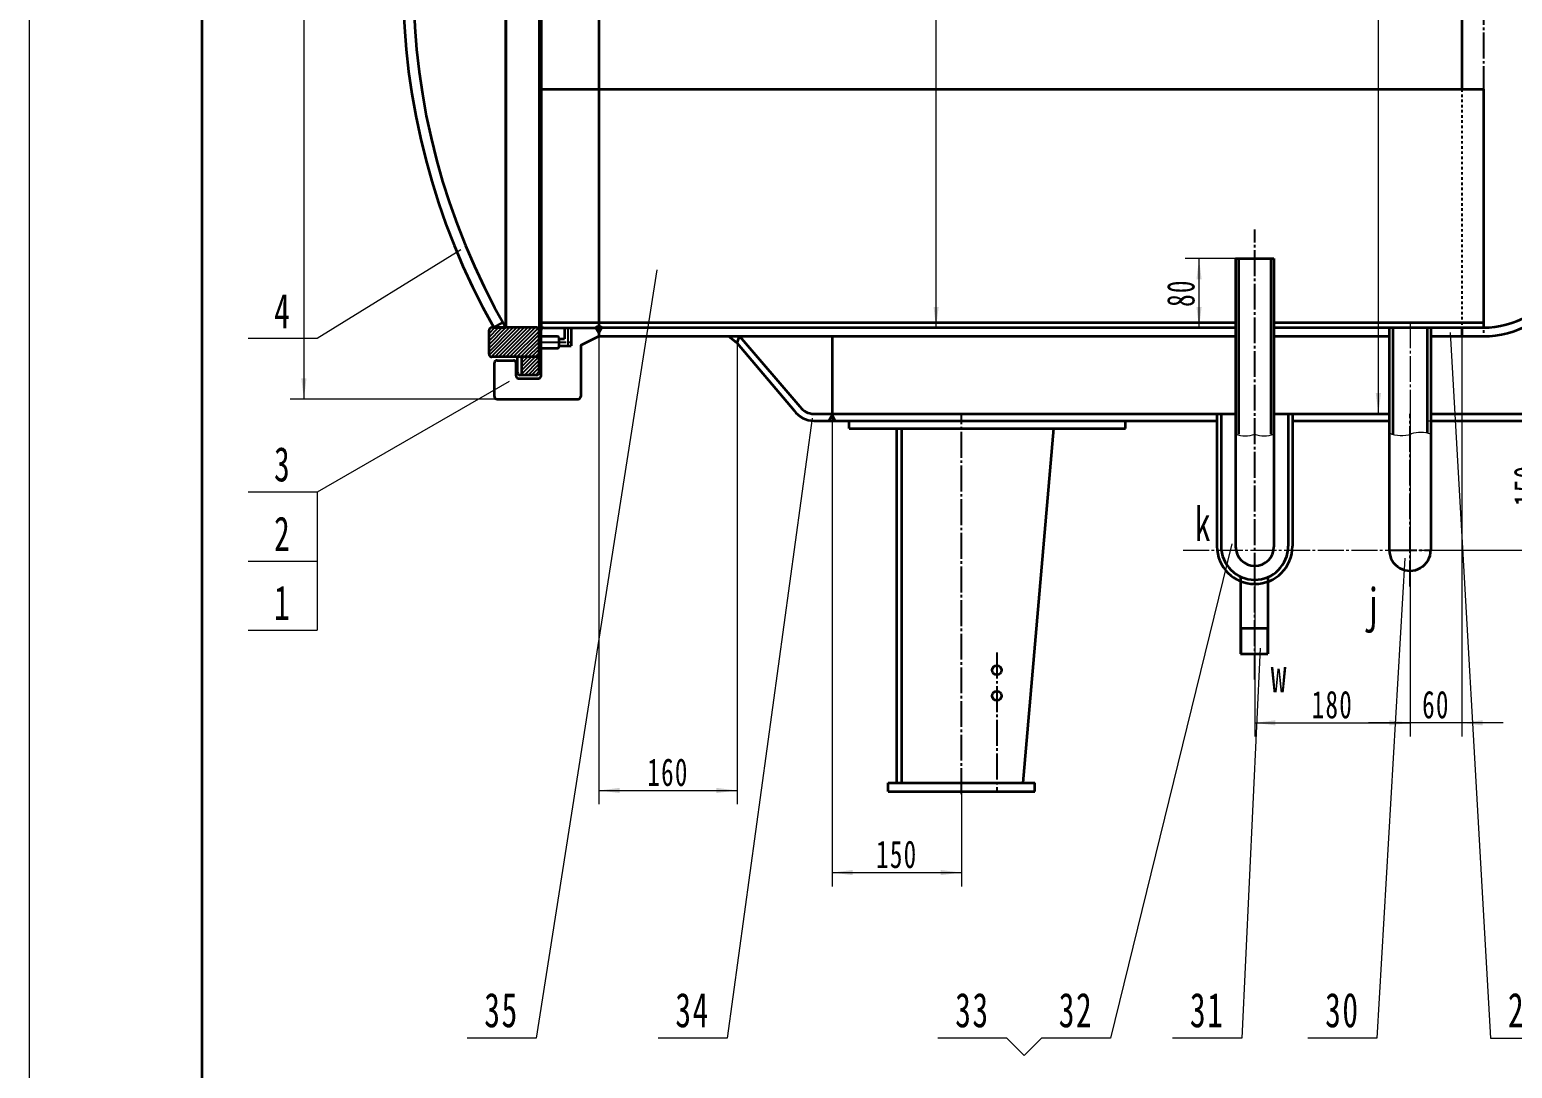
# Model space of a CAD drawing. Header units: millimetres. Extents: x -3364 to 3364, y -2376 to 2376.
# Drawn here: x -3364 to -1646, y -33 to 1172 of the extents above; entities that cross this region are included whole.
import ezdxf

# ---------------------------------------------------------------- set-up
doc = ezdxf.new("R2010")
doc.units = ezdxf.units.MM
doc.linetypes.add('EB_DASH', pattern=[6, 3, -3])
doc.linetypes.add('EB_DASHDOT', pattern=[39, 30, -3, 3, -3])
doc.layers.get('0').update_dxf_attribs({"lineweight": 35})
for name, color, linetype, lineweight in [('CAXA0', 4, 'Continuous', 35), ('CAXA1', 1, 'EB_DASHDOT', 25), ('CAXA2', 6, 'EB_DASH', 25), ('CAXA3', 7, 'Continuous', 25), ('CDR_DWG3', 1, 'EB_DASHDOT', 0), ('CDR_TEXT', 7, 'Continuous', 0), ('尺寸线层', 3, 'Continuous', 18), ('粗实线层', 7, 'Continuous', 35), ('细实线层', 7, 'Continuous', 18)]:
    doc.layers.add(name, color=color, linetype=linetype, lineweight=lineweight)
doc.styles.add('标准', font='', dxfattribs={"width": 0.667})
doc.styles.get('标准').set_extended_font_data('宋体')
doc.dimstyles.new('标准', dxfattribs={"dimscale": 8, "dimtxt": 4, "dimasz": 3, "dimexe": 2, "dimexo": 0, "dimtad": 1, "dimdec": 0, "dimdsep": 46, "dimtxsty": '标准', "dimblk": '_CAXARROW', "dimcen": 0, "dimdle": 6, "dimadec": 0, "dimazin": 2, "dimtfac": 0.707107, "dimtdec": 0, "dimtmove": 2, "dimatfit": 3, "dimfxl": 1, "dimfrac": 2, "dimtolj": 1, "dimtzin": 0, "dimarcsym": 1})

# ---------------------------------------------------------------- blocks, each defined once
blk = doc.blocks.new('*X2')
at = {"layer": '细实线层', "lineweight": 18}
h = blk.add_hatch(color=0, dxfattribs=at)
edge = h.paths.add_edge_path(flags=0)
edge.add_arc((0, 0), 0, 0, 360)
at = {"layer": '细实线层', "color": 0}
for p, q in [((0, 0), (-222.4, -128.3)), ((-222.4, -128.3), (-302.4, -128.3)), ((-222.4, -128.3), (-222.4, -208.3)), ((-302.4, -208.3), (-222.4, -208.3)), ((-222.4, -208.3), (-222.4, -288.3)), ((-302.4, -288.3), (-222.4, -288.3))]:
    blk.add_line(p, q, dxfattribs=at)
at = {"layer": '细实线层', "color": 0, "lineweight": 18, "char_height": 40, "width": 136, "attachment_point": 8, "line_spacing_factor": 1.15057, "style": '标准'}
for s, insert in [('\\T1.1;3', (-262.4, -116.3)), ('\\T1.1;2', (-262.4, -196.3)), ('\\T1.1;1', (-262.4, -276.3))]:
    blk.add_mtext(s, dxfattribs=dict(at, insert=insert))
blk = doc.blocks.new('*X3')
at = {"layer": '细实线层', "lineweight": 18}
h = blk.add_hatch(color=0, dxfattribs=at)
edge = h.paths.add_edge_path(flags=0)
edge.add_arc((0, 0), 0, 0, 360)
at = {"layer": '细实线层', "color": 0}
for p, q in [((0, 0), (-166.2, -102.9)), ((-166.2, -102.9), (-246.2, -102.9))]:
    blk.add_line(p, q, dxfattribs=at)
at = {"layer": '细实线层', "color": 0, "lineweight": 18, "insert": (-206.2, -90.9), "char_height": 40, "width": 136, "attachment_point": 8, "line_spacing_factor": 1.15057, "style": '标准'}
blk.add_mtext('\\T1.1;4', dxfattribs=at)
blk = doc.blocks.new('*X20')
at = {"layer": '细实线层', "lineweight": 18}
h = blk.add_hatch(color=0, dxfattribs=at)
edge = h.paths.add_edge_path(flags=0)
edge.add_arc((0, 0), 0, 0, 360)
at = {"layer": '细实线层', "color": 0}
for p, q in [((0, 0), (-140.1, -891)), ((-140.1, -891), (-220.1, -891))]:
    blk.add_line(p, q, dxfattribs=at)
at = {"layer": '细实线层', "color": 0, "lineweight": 18, "insert": (-180.1, -879), "char_height": 40, "width": 136, "attachment_point": 8, "line_spacing_factor": 1.15057, "style": '标准'}
blk.add_mtext('\\T1.1;35', dxfattribs=at)
blk = doc.blocks.new('*X21')
at = {"layer": '细实线层', "lineweight": 18}
h = blk.add_hatch(color=0, dxfattribs=at)
edge = h.paths.add_edge_path(flags=0)
edge.add_arc((0, 0), 0, 0, 360)
at = {"layer": '细实线层', "color": 0}
for p, q in [((0, 0), (-32.2, -556.7)), ((-32.2, -556.7), (-112.2, -556.7))]:
    blk.add_line(p, q, dxfattribs=at)
at = {"layer": '细实线层', "color": 0, "lineweight": 18, "insert": (-72.2, -544.7), "char_height": 40, "width": 136, "attachment_point": 8, "line_spacing_factor": 1.15057, "style": '标准'}
blk.add_mtext('\\T1.1;30', dxfattribs=at)
blk = doc.blocks.new('*X22')
at = {"layer": '细实线层', "lineweight": 18}
h = blk.add_hatch(color=0, dxfattribs=at)
edge = h.paths.add_edge_path(flags=0)
edge.add_arc((0, 0), 0, 0, 360)
at = {"layer": '细实线层', "color": 0}
for p, q in [((0, 0), (-21.6, -452.2)), ((-21.6, -452.2), (-101.6, -452.2))]:
    blk.add_line(p, q, dxfattribs=at)
at = {"layer": '细实线层', "color": 0, "lineweight": 18, "insert": (-61.6, -440.2), "char_height": 40, "width": 136, "attachment_point": 8, "line_spacing_factor": 1.15057, "style": '标准'}
blk.add_mtext('\\T1.1;31', dxfattribs=at)
blk = doc.blocks.new('*X23')
at = {"layer": '细实线层', "lineweight": 18}
h = blk.add_hatch(color=0, dxfattribs=at)
edge = h.paths.add_edge_path(flags=0)
edge.add_arc((0, 0), 0, 0, 360)
at = {"layer": '细实线层', "color": 0}
for p, q in [((0, 0), (-140.5, -573.1)), ((-260.5, -573.1), (-340.5, -573.1)), ((-260.5, -573.1), (-240.5, -593.1)), ((-220.5, -573.1), (-240.5, -593.1)), ((-140.5, -573.1), (-220.5, -573.1))]:
    blk.add_line(p, q, dxfattribs=at)
at = {"layer": '细实线层', "color": 0, "lineweight": 18, "char_height": 40, "width": 136, "attachment_point": 8, "line_spacing_factor": 1.15057, "style": '标准'}
for s, insert in [('\\T1.1;33', (-300.5, -561.1)), ('\\T1.1;32', (-180.5, -561.1))]:
    blk.add_mtext(s, dxfattribs=dict(at, insert=insert))
blk = doc.blocks.new('*X24')
at = {"layer": '细实线层', "lineweight": 18}
h = blk.add_hatch(color=0, dxfattribs=at)
edge = h.paths.add_edge_path(flags=0)
edge.add_arc((0, 0), 0, 0, 360)
at = {"layer": '细实线层', "color": 0}
for p, q in [((0, 0), (-98.7, -718.8)), ((-98.7, -718.8), (-178.7, -718.8))]:
    blk.add_line(p, q, dxfattribs=at)
at = {"layer": '细实线层', "color": 0, "lineweight": 18, "insert": (-138.7, -706.8), "char_height": 40, "width": 136, "attachment_point": 8, "line_spacing_factor": 1.15057, "style": '标准'}
blk.add_mtext('\\T1.1;34', dxfattribs=at)
blk = doc.blocks.new('*X25')
at = {"layer": '细实线层', "lineweight": 18}
h = blk.add_hatch(color=0, dxfattribs=at)
edge = h.paths.add_edge_path(flags=0)
edge.add_arc((0, 0), 0, 0, 360)
at = {"layer": '细实线层', "color": 0}
for p, q in [((0, 0), (46.9, -818.3)), ((46.9, -818.3), (126.9, -818.3))]:
    blk.add_line(p, q, dxfattribs=at)
at = {"layer": '细实线层', "color": 0, "lineweight": 18, "insert": (86.9, -806.3), "char_height": 40, "width": 136, "attachment_point": 8, "line_spacing_factor": 1.15057, "style": '标准'}
blk.add_mtext('\\T1.1;29', dxfattribs=at)
blk = doc.blocks.new('$CAXA_FRAME_13B17AC1$')
at = {"layer": '粗实线层'}
blk.add_line((-395.5, -287), (-395.5, 287), dxfattribs=at)
at = {"layer": '细实线层'}
blk.add_line((-420.5, -297), (-420.5, 297), dxfattribs=at)
blk = doc.blocks.new('*X48')
at = {"layer": '尺寸线层', "linetype": 'Continuous', "transparency": 16777216}
for points in [[(-2313.6, 1626.2), (-2316.6, 1602.2), (-2310.6, 1602.2)], [(-2313.6, 826.2), (-2316.6, 850.2), (-2310.6, 850.2)]]:
    blk.add_hatch(color=0, dxfattribs=at).paths.add_polyline_path(points, flags=0)
at = {"layer": '尺寸线层', "color": 0, "linetype": 'Continuous', "transparency": 16777216}
for p, q in [((-2360.2, 1626.2), (-2297.6, 1626.2)), ((-2313.6, 826.2), (-2313.6, 1626.2)), ((-2337.1, 826.2), (-2297.6, 826.2))]:
    blk.add_line(p, q, dxfattribs=at)
at = {"layer": '尺寸线层', "color": 0, "transparency": 16777216, "insert": (-2334.6, 1226.2), "char_height": 32, "width": 126.262, "attachment_point": 5, "rotation": 90, "line_spacing_factor": 1.15057, "style": '标准'}
blk.add_mtext('\\T1.1;%%C800', dxfattribs=at)
blk = doc.blocks.new('_CAXARROW')
blk.add_hatch(color=0).paths.add_polyline_path([(0, 0), (-1, 0.125), (-1, -0.125)], flags=0)
blk = doc.blocks.new('*X52')
at = {"layer": '尺寸线层', "linetype": 'Continuous', "transparency": 16777216}
for points in [[(-2434.2, 194.3), (-2410.2, 197.3), (-2410.2, 191.3)], [(-2284.2, 194.3), (-2308.2, 197.3), (-2308.2, 191.3)]]:
    blk.add_hatch(color=0, dxfattribs=at).paths.add_polyline_path(points, flags=0)
at = {"layer": '尺寸线层', "color": 0, "linetype": 'Continuous', "transparency": 16777216}
for p, q in [((-2434.2, 724.7), (-2434.2, 178.3)), ((-2284.2, 288.2), (-2284.2, 178.3)), ((-2434.2, 194.3), (-2284.2, 194.3))]:
    blk.add_line(p, q, dxfattribs=at)
at = {"layer": '尺寸线层', "color": 0, "transparency": 16777216, "insert": (-2359.2, 215.3), "char_height": 32, "width": 87.178, "attachment_point": 5, "line_spacing_factor": 1.15057, "style": '标准'}
blk.add_mtext('\\T1.1;150', dxfattribs=at)
blk = doc.blocks.new('*X54')
at = {"layer": '尺寸线层', "linetype": 'Continuous', "transparency": 16777216}
for points in [[(-2704.4, 289.5), (-2680.4, 292.5), (-2680.4, 286.5)], [(-2544.2, 289.5), (-2568.2, 292.5), (-2568.2, 286.5)]]:
    blk.add_hatch(color=0, dxfattribs=at).paths.add_polyline_path(points, flags=0)
at = {"layer": '尺寸线层', "color": 0, "linetype": 'Continuous', "transparency": 16777216}
for p, q in [((-2704.4, 816.2), (-2704.4, 273.5)), ((-2544.2, 808.2), (-2544.2, 273.5)), ((-2704.4, 289.5), (-2544.2, 289.5))]:
    blk.add_line(p, q, dxfattribs=at)
at = {"layer": '尺寸线层', "color": 0, "transparency": 16777216, "insert": (-2624.3, 310.5), "char_height": 32, "width": 87.178, "attachment_point": 5, "line_spacing_factor": 1.15057, "style": '标准'}
blk.add_mtext('\\T1.1;160', dxfattribs=at)
blk = doc.blocks.new('*X77')
at = {"layer": '尺寸线层', "linetype": 'Continuous', "transparency": 16777216}
for points in [[(-1944.4, 367.9), (-1920.4, 370.9), (-1920.4, 364.9)], [(-1764.4, 367.9), (-1788.4, 370.9), (-1788.4, 364.9)]]:
    blk.add_hatch(color=0, dxfattribs=at).paths.add_polyline_path(points, flags=0)
at = {"layer": '尺寸线层', "color": 0, "linetype": 'Continuous', "transparency": 16777216}
for p, q in [((-1944.4, 547.6), (-1944.4, 351.9)), ((-1764.4, 548.2), (-1764.4, 351.9)), ((-1944.4, 367.9), (-1764.4, 367.9))]:
    blk.add_line(p, q, dxfattribs=at)
at = {"layer": '尺寸线层', "color": 0, "transparency": 16777216, "insert": (-1854.4, 388.9), "char_height": 32, "width": 87.178, "attachment_point": 5, "line_spacing_factor": 1.15057, "style": '标准'}
blk.add_mtext('\\T1.1;180', dxfattribs=at)
blk = doc.blocks.new('*X78')
at = {"layer": '尺寸线层', "linetype": 'Continuous', "transparency": 16777216}
for points in [[(-2008.9, 906.2), (-2011.9, 882.2), (-2005.9, 882.2)], [(-2008.9, 826.2), (-2011.9, 850.2), (-2005.9, 850.2)]]:
    blk.add_hatch(color=0, dxfattribs=at).paths.add_polyline_path(points, flags=0)
at = {"layer": '尺寸线层', "color": 0, "linetype": 'Continuous', "transparency": 16777216}
for p, q in [((-1966.5, 906.2), (-2024.9, 906.2)), ((-2008.9, 826.2), (-2008.9, 906.2)), ((-1966.5, 826.2), (-2024.9, 826.2))]:
    blk.add_line(p, q, dxfattribs=at)
at = {"layer": '尺寸线层', "color": 0, "transparency": 16777216, "insert": (-2029.9, 866.2), "char_height": 32, "width": 64, "attachment_point": 5, "rotation": 90, "line_spacing_factor": 1.15057, "style": '标准'}
blk.add_mtext('\\T1.1;80', dxfattribs=at)
blk = doc.blocks.new('*X79')
at = {"layer": '尺寸线层', "linetype": 'Continuous', "transparency": 16777216}
for points in [[(-1764.4, 367.9), (-1788.4, 364.9), (-1788.4, 370.9)], [(-1704.4, 367.9), (-1680.4, 364.9), (-1680.4, 370.9)]]:
    blk.add_hatch(color=0, dxfattribs=at).paths.add_polyline_path(points, flags=0)
at = {"layer": '尺寸线层', "color": 0, "linetype": 'Continuous', "transparency": 16777216}
for p, q in [((-1704.4, 816.2), (-1704.4, 351.9)), ((-1764.4, 548.2), (-1764.4, 351.9)), ((-1656.4, 367.9), (-1812.4, 367.9))]:
    blk.add_line(p, q, dxfattribs=at)
at = {"layer": '尺寸线层', "color": 0, "transparency": 16777216, "insert": (-1734.4, 388.9), "char_height": 32, "width": 64, "attachment_point": 5, "line_spacing_factor": 1.15057, "style": '标准'}
blk.add_mtext('\\T1.1;60', dxfattribs=at)
blk = doc.blocks.new('*X84')
at = {"layer": '尺寸线层', "linetype": 'Continuous', "transparency": 16777216}
for points in [[(-1801.1, 1726.2), (-1804.1, 1702.2), (-1798.1, 1702.2)], [(-1801.1, 726.2), (-1804.1, 750.2), (-1798.1, 750.2)]]:
    blk.add_hatch(color=0, dxfattribs=at).paths.add_polyline_path(points, flags=0)
at = {"layer": '尺寸线层', "color": 0, "linetype": 'Continuous', "transparency": 16777216}
for p, q in [((-1958.7, 1726.2), (-1785.1, 1726.2)), ((-1801.1, 726.2), (-1801.1, 1726.2)), ((-1788.4, 726.2), (-1817.1, 726.2))]:
    blk.add_line(p, q, dxfattribs=at)
at = {"layer": '尺寸线层', "color": 0, "transparency": 16777216, "insert": (-1822.1, 1226.2), "char_height": 32, "width": 159.653, "attachment_point": 5, "rotation": 90, "line_spacing_factor": 1.15057, "style": '标准'}
blk.add_mtext('\\T1.1;%%C1000', dxfattribs=at)
blk = doc.blocks.new('*X87')
at = {"layer": '尺寸线层', "linetype": 'Continuous', "transparency": 16777216}
for points in [[(-1607, 718.2), (-1610, 694.2), (-1604, 694.2)], [(-1607, 568.2), (-1610, 592.2), (-1604, 592.2)]]:
    blk.add_hatch(color=0, dxfattribs=at).paths.add_polyline_path(points, flags=0)
at = {"layer": '尺寸线层', "color": 0, "linetype": 'Continuous', "transparency": 16777216}
for p, q in [((-1743.4, 718.2), (-1591, 718.2)), ((-1607, 568.2), (-1607, 718.2)), ((-1743.4, 568.2), (-1591, 568.2))]:
    blk.add_line(p, q, dxfattribs=at)
at = {"layer": '尺寸线层', "color": 0, "transparency": 16777216, "insert": (-1628, 643.2), "char_height": 32, "width": 87.178, "attachment_point": 5, "rotation": 90, "line_spacing_factor": 1.15057, "style": '标准'}
blk.add_mtext('\\T1.1;150', dxfattribs=at)
blk = doc.blocks.new('*X117')
at = {"layer": '尺寸线层', "linetype": 'Continuous', "transparency": 16777216}
for points in [[(-3046.2, 1709.2), (-3043.2, 1685.2), (-3049.2, 1685.2)], [(-3046.2, 743.2), (-3043.2, 767.2), (-3049.2, 767.2)]]:
    blk.add_hatch(color=0, dxfattribs=at).paths.add_polyline_path(points, flags=0)
at = {"layer": '尺寸线层', "color": 0, "linetype": 'Continuous', "transparency": 16777216}
for p, q in [((-2822.4, 1709.2), (-3062.2, 1709.2)), ((-3046.2, 1709.2), (-3046.2, 743.2)), ((-2822.4, 743.2), (-3062.2, 743.2))]:
    blk.add_line(p, q, dxfattribs=at)
at = {"layer": '尺寸线层', "color": 0, "transparency": 16777216, "insert": (-3067.2, 1226.2), "char_height": 32, "width": 126.024, "attachment_point": 5, "rotation": 90, "line_spacing_factor": 1.15057, "style": '标准'}
blk.add_mtext('\\T1.1;%%C966', dxfattribs=at)

msp = doc.modelspace()

# ---------------------------------------------------------------- linework, layer by layer
at = {"linetype": 'Continuous', "lineweight": 0}
for p, q in [((-1959.8, 477.6), (-1959.8, 448)), ((-1930.2, 477.6), (-1930.2, 448))]:
    msp.add_line(p, q, dxfattribs=at)
at = {"layer": 'CAXA0', "linetype": 'Continuous', "lineweight": 35}
for p, q in [((-1704.4, 1636.2), (-1704.4, 1102.5)), ((-2812.2, 1626.2), (-2812.2, 826.2)), ((-2812.2, 826.2), (-2812.2, 1626.1)), ((-2773.6, 1629.2), (-2773.6, 823.2)), ((-2771.4, 1629.2), (-2771.4, 823.1)), ((-2704.4, 1626.2), (-2704.4, 826.2)), ((-2771.4, 1102.5), (-1679.4, 1102.5)), ((-1679.4, 1102.5), (-1679.4, 826.2)), ((-1966.5, 906.2), (-1922.1, 906.2)), ((-1966.5, 906.2), (-1966.5, 572.1)), ((-1963, 906.2), (-1963, 702.5)), ((-1925.6, 906.2), (-1925.6, 702.5)), ((-1922.1, 906.2), (-1922.1, 572.1)), ((-2776.6, 826.2), (-2828.6, 826.2)), ((-2826, 826.2), (-2815.6, 832.1)), ((-2826, 826.2), (-2812.2, 826.2)), ((-2771.4, 832.2), (-1966.5, 832.2)), ((-2768.4, 826.1), (-2707.9, 826.1)), ((-2744.4, 826.2), (-2744.4, 813.2)), ((-2736.4, 826.2), (-2736.4, 805.2)), ((-2704.4, 820.2), (-2707.9, 826.2)), ((-2704.4, 820.2), (-2707.9, 826.2)), ((-2704.4, 820.1), (-2707.9, 826.1)), ((-2704.4, 820.2), (-2704.4, 828.6)), ((-2704.4, 820.2), (-2700.9, 826.2)), ((-2704.4, 826.2), (-1966.5, 826.2)), ((-1922.1, 832.2), (-1679.4, 832.2)), ((-1922.1, 826.2), (-1679.4, 826.2)), ((-1704.4, 826.2), (-1704.4, 816.2)), ((-2831.6, 795.2), (-2831.6, 823.2)), ((-2773.6, 792.2), (-2773.6, 823.2)), ((-2771.4, 788.2), (-2771.4, 823.1)), ((-2771.4, 816.2), (-2752.4, 816.2)), ((-2750.4, 804.2), (-2750.4, 814.2)), ((-2750.4, 804.2), (-2750.4, 814.2)), ((-2750.4, 813.2), (-2744.4, 813.2)), ((-2736.4, 809.2), (-2736.4, 805.2)), ((-2725.4, 805.7), (-2704.4, 816.2)), ((-2704.4, 820.2), (-2704.4, 816.2)), ((-2704.4, 820.2), (-2704.4, 816.2)), ((-2704.4, 820.1), (-2704.4, 816.2)), ((-2704.4, 816.2), (-1966.5, 816.2)), ((-2544.2, 808.2), (-2554.1, 816.3)), ((-2544.2, 808.2), (-2541.3, 816.2)), ((-2544.2, 808.2), (-2478.1, 730.1)), ((-2541.4, 816.2), (-2471.6, 734.7)), ((-2434.2, 816.2), (-2434.2, 724.7)), ((-1922.1, 816.2), (-1788.4, 816.2)), ((-1740.4, 816.2), (-1679.4, 816.2)), ((-2773.6, 792.2), (-2828.6, 792.2)), ((-2798.6, 774.2), (-2798.6, 792.2)), ((-2793.6, 771.2), (-2793.6, 792.2)), ((-2773.6, 774.2), (-2773.6, 792.2)), ((-2771.4, 802.2), (-2752.4, 802.2)), ((-2750.4, 805.2), (-2736.4, 805.2)), ((-2725.4, 805.7), (-2725.4, 786.2)), ((-2725.4, 805.7), (-2725.4, 792.2)), ((-2825.4, 774.6), (-2825.4, 785.2)), ((-2825.4, 746.2), (-2825.4, 774.6)), ((-2822.4, 788.2), (-2803.4, 788.2)), ((-2800.4, 774.6), (-2800.4, 785.2)), ((-2800.4, 770.2), (-2800.4, 774.6)), ((-2771.4, 774.6), (-2771.4, 788.2)), ((-2771.4, 770.2), (-2771.4, 774.6)), ((-2725.4, 788.2), (-2725.4, 774.6)), ((-2725.4, 774.6), (-2725.4, 746.2)), ((-2797.4, 767.2), (-2774.4, 767.2)), ((-2776.6, 771.2), (-2795.6, 771.2)), ((-2822.4, 743.2), (-2728.4, 743.2)), ((-2455.2, 726.2), (-2434.2, 726.2)), ((-2438, 718.2), (-2434.2, 724.7)), ((-2434.2, 726.2), (-1966.5, 726.2)), ((-2430.5, 718.2), (-2434.2, 724.7)), ((-1988.2, 726.2), (-1988.2, 572.7)), ((-1983.3, 726.2), (-1983.3, 572.7)), ((-1922.1, 726.2), (-1788.4, 726.2)), ((-1905.5, 726.2), (-1905.5, 572.7)), ((-1900.6, 726.2), (-1900.6, 572.7)), ((-1740.4, 726.2), (-1043, 726.2)), ((-2455.2, 718.2), (-2434.2, 718.2)), ((-2455.2, 718.2), (-2071.1, 718.2)), ((-2414.2, 709.2), (-2414.2, 718.2)), ((-2414.2, 709.2), (-2094.2, 709.2)), ((-2359.2, 718.2), (-2189.2, 718.2)), ((-2359.2, 298.2), (-2359.2, 709.2)), ((-2353.2, 298.2), (-2353.2, 709.2)), ((-2177.5, 709.2), (-2213.2, 298.2)), ((-2094.2, 709.2), (-2094.2, 718.2)), ((-2071.1, 718.2), (-1988.2, 718.2)), ((-1900.6, 718.2), (-1868.1, 718.2)), ((-1900.6, 718.2), (-1788.4, 718.2)), ((-1823.8, 718.2), (-1788.4, 718.2)), ((-1740.4, 718.2), (-1539.6, 718.2)), ((-1960.7, 537.5), (-1960.7, 448)), ((-1929.2, 537), (-1929.2, 448)), ((-1960.7, 477.6), (-1929.2, 477.6)), ((-1960.7, 448), (-1929.2, 448)), ((-2369.2, 288.2), (-2369.2, 298.2)), ((-2369.2, 298.2), (-2199.2, 298.2)), ((-2199.2, 288.2), (-2199.2, 298.2)), ((-2369.2, 288.2), (-2199.2, 288.2))]:
    msp.add_line(p, q, dxfattribs=at)
at = {"layer": 'CAXA0', "color": 0, "linetype": 'Continuous', "lineweight": 25}
for p, q in [((-2831.6, 798.2), (-2803.6, 826.2)), ((-2831.6, 802.4), (-2807.9, 826.2)), ((-2831.6, 806.6), (-2812.1, 826.2)), ((-2831.6, 810.9), (-2816.4, 826.2)), ((-2831.6, 815.1), (-2820.6, 826.2)), ((-2831.6, 819.4), (-2824.8, 826.2)), ((-2831.6, 823.6), (-2829.1, 826.1)), ((-2831.4, 794.1), (-2799.4, 826.2)), ((-2829.1, 792.2), (-2795.1, 826.2)), ((-2824.9, 792.2), (-2790.9, 826.2)), ((-2820.7, 792.2), (-2786.7, 826.2)), ((-2816.4, 792.2), (-2782.4, 826.2)), ((-2812.2, 792.2), (-2778.2, 826.2)), ((-2807.9, 792.2), (-2774.7, 825.4)), ((-2803.7, 792.2), (-2773.6, 822.2)), ((-2799.4, 792.2), (-2773.6, 818)), ((-2795.2, 792.2), (-2773.6, 813.7)), ((-2791, 792.2), (-2773.6, 809.5)), ((-2793.6, 789.5), (-2791, 792.2)), ((-2793.6, 785.2), (-2786.7, 792.2)), ((-2793.6, 781), (-2782.5, 792.2)), ((-2793.6, 776.8), (-2778.2, 792.2)), ((-2793.6, 772.5), (-2774, 792.2)), ((-2786.7, 792.2), (-2773.6, 805.2)), ((-2782.5, 792.2), (-2773.6, 801)), ((-2778.2, 792.2), (-2773.6, 796.8)), ((-2774, 792.2), (-2773.6, 792.5)), ((-2790.7, 771.2), (-2773.6, 788.3)), ((-2786.5, 771.2), (-2773.6, 784)), ((-2782.3, 771.2), (-2773.6, 779.8)), ((-2778, 771.2), (-2773.6, 775.5))]:
    msp.add_line(p, q, dxfattribs=at)
at = {"layer": 'CAXA0'}
for p, q in [((-1788.4, 826.2), (-1788.4, 568.2)), ((-1784.4, 826.2), (-1784.4, 702.6)), ((-1744.4, 826.2), (-1744.4, 703.8)), ((-1740.4, 826.2), (-1740.4, 568))]:
    msp.add_line(p, q, dxfattribs=at)
at = {"layer": 'CAXA0', "linetype": 'Continuous', "lineweight": 35}
for centre in [(-2243.2, 428.9), (-2243.2, 399.3)]:
    msp.add_circle(centre, 5.5, dxfattribs=at)
for centre, radius, start, end in [((-2119.4, 1226.2), 812, 150.4877, 209.5123), ((-2119.4, 1226.2), 800, 150, 210), ((-2828.6, 823.2), 3, 90, 180), ((-2776.6, 823.2), 3, 0, 90), ((-2768.4, 823.1), 3, 90, 180), ((-2704.4, 821), 6.21, 56.2908, 124.1427), ((-2752.4, 814.2), 2, 0, 90), ((-2828.6, 795.2), 3, 180, 270), ((-2752.4, 804.2), 2, 270, 0), ((-2822.4, 785.2), 3, 90, 180), ((-2803.4, 785.2), 3, 0, 90), ((-2795.6, 774.2), 3, 180, 270), ((-2776.6, 774.2), 3, 270, 0), ((-2797.4, 770.2), 3, 180, 270), ((-2774.4, 770.2), 3, 270, 0), ((-2822.4, 746.2), 3, 180, 270), ((-2728.4, 746.2), 3, 270, 0), ((-2455.2, 746.2), 28, 215, 270), ((-2455.2, 746.2), 20, 215, 270), ((-1944.4, 572.7), 43.8, 180, 360), ((-1944.4, 572.7), 38.9, 180, 360), ((-1944.3, 572.1), 22.2, 180, 360)]:
    msp.add_arc(centre, radius, start, end, dxfattribs=at)
at = {"layer": 'CAXA0'}
msp.add_arc((-1764.4, 568.2), 24, 180, 0.314, dxfattribs=at)
at = {"layer": 'CAXA0', "linetype": 'Continuous', "lineweight": 35}
for major_axis, ratio in [((0, -410), 0.512195), ((0, -400), 0.5)]:
    msp.add_ellipse((-1679.4, 1226.2), major_axis=major_axis, ratio=ratio, start_param=0, end_param=3.141593, dxfattribs=at)
at = {"layer": 'CAXA1', "linetype": 'EB_DASHDOT', "lineweight": 25}
for p, q in [((-1679.4, 1636.2), (-1679.4, 816.2)), ((-2740.4, 826.2), (-2740.4, 805.2)), ((-2772.4, 809.2), (-2736.4, 809.2)), ((-2284.2, 285.2), (-2284.2, 726.2)), ((-2243.2, 449.4), (-2243.2, 288.2))]:
    msp.add_line(p, q, dxfattribs=at)
at = {"layer": 'CAXA1'}
for p, q in [((-1944.4, 418), (-1944.4, 939.9)), ((-2749.4, 826.1), (-2749.4, 826.2)), ((-1764.4, 526), (-1764.4, 726.2)), ((-1786.6, 568.2), (-1740.9, 568.2))]:
    msp.add_line(p, q, dxfattribs=at)
at = {"layer": 'CAXA2', "linetype": 'EB_DASH', "lineweight": 25}
msp.add_line((-1704.4, 1102.5), (-1704.4, 826.2), dxfattribs=at)
at = {"layer": 'CAXA3'}
for p, q in [((-2704.4, 1636.2), (-2704.4, 820.1)), ((-2822.4, 743.2), (-2728.4, 743.2))]:
    msp.add_line(p, q, dxfattribs=at)
at = {"layer": 'CDR_DWG3', "linetype": 'EB_DASHDOT', "lineweight": 0}
for p, q in [((-1764.4, 832.2), (-1764.4, 548.2)), ((-2027.3, 568.2), (-1411.4, 568.2)), ((-1988.2, 568.2), (-1900.8, 568.2)), ((-1944.4, 525.4), (-1944.4, 490.9))]:
    msp.add_line(p, q, dxfattribs=at)
at = {"layer": 'CDR_TEXT', "linetype": 'Continuous', "lineweight": 0}
for centre, start, end in [((-1752, 669.2), 70.8732, 108.21), ((-1955.4, 736.2), 251.79, 288.21), ((-1933.4, 736.2), 251.79, 288.21), ((-1774.2, 736.5), 246.3553, 288.21)]:
    msp.add_arc(centre, 35.5, start, end, dxfattribs=at)

# ---------------------------------------------------------------- block references
at = {"layer": '粗实线层', "xscale": 8, "yscale": 8, "zscale": 8}
msp.add_blockref('$CAXA_FRAME_13B17AC1$', (0, 0), dxfattribs=at)
at = {"layer": '细实线层'}
for name, p in [('*X3', (-2864.5, 916.3)), ('*X20', (-2637.1, 893.3)), ('*X25', (-1717.9, 820.6)), ('*X2', (-2808.4, 763.5)), ('*X24', (-2457.1, 721.1)), ('*X23', (-1971, 575.4)), ('*X21', (-1770.6, 559)), ('*X22', (-1937.9, 454.5))]:
    msp.add_blockref(name, p, dxfattribs=at)

# ---------------------------------------------------------------- texts
at = {"layer": 'CDR_TEXT', "linetype": 'Continuous', "lineweight": 0, "char_height": 40, "attachment_point": 1, "style": '标准'}
for s, insert, width in [('\\T1.1;k', (-2013.8, 618.8), 34.533), ('\\T1.1;j', (-1816.6, 524.1), 26.133), ('\\T1.1;w', (-1925.8, 443.2), 39.2)]:
    msp.add_mtext(s, dxfattribs=dict(at, insert=insert, width=width))

# ---------------------------------------------------------------- dimensions: what is measured, and where the dimension line sits
at = {"layer": '尺寸线层'}
for base, p1, p2, override, picture, middle in [((-1801.1, 1726.2), (-1788.4, 726.2), (-1958.7, 1726.2), {"dimpost": '%%C<>', "dimsah": 1, "dimtfac": 1, "dimtfill": 1, "dimtzin": 0}, '*X84', (-1822.1, 1226.2)), ((-3046.2, 743.2), (-2822.4, 1709.2), (-2822.4, 743.2), {"dimpost": '%%C<>', "dimsah": 1, "dimtfac": 1, "dimtfill": 1, "dimtzin": 0}, '*X117', (-3067.2, 1226.2)), ((-2313.6, 1626.2), (-2337.1, 826.2), (-2360.2, 1626.2), {"dimpost": '%%C<>', "dimsah": 1, "dimtfac": 1, "dimtfill": 1, "dimtzin": 0}, '*X48', (-2334.6, 1226.2)), ((-2008.9, 906.2), (-1966.5, 826.2), (-1966.5, 906.2), {"dimsah": 1, "dimtfac": 1, "dimtfill": 1, "dimtzin": 0}, '*X78', (-2029.9, 866.2))]:
    dim = msp.add_linear_dim(base=base, p1=p1, p2=p2, angle=90, dimstyle='标准', override=override, dxfattribs=at)
    dim.commit()
    dim.dimension.update_dxf_attribs({"geometry": picture, "text_midpoint": middle})
for base, p1, p2, picture, middle in [((-2544.2, 289.5), (-2704.4, 816.2), (-2544.2, 808.2), '*X54', (-2624.3, 310.5)), ((-1764.4, 367.9), (-1704.4, 816.2), (-1764.4, 548.2), '*X79', (-1734.4, 388.9)), ((-2284.2, 194.3), (-2434.2, 724.7), (-2284.2, 288.2), '*X52', (-2359.2, 215.3)), ((-1764.4, 367.9), (-1944.4, 547.6), (-1764.4, 548.2), '*X77', (-1854.4, 388.9))]:
    dim = msp.add_linear_dim(base=base, p1=p1, p2=p2, dimstyle='标准', override={"dimsah": 1, "dimtfac": 1, "dimtfill": 1, "dimtzin": 0}, dxfattribs=at)
    dim.commit()
    dim.dimension.update_dxf_attribs({"geometry": picture, "text_midpoint": middle})
dim = msp.add_linear_dim(base=(-1607, 718.2), p1=(-1743.4, 568.2), p2=(-1743.4, 718.2), angle=90, text='150', dimstyle='标准', override={"dimsah": 1, "dimtfill": 1}, dxfattribs=at)
dim.commit()
dim.dimension.update_dxf_attribs({"geometry": '*X87', "text_midpoint": (-1628, 643.2)})

doc.saveas('drawing.dxf')
